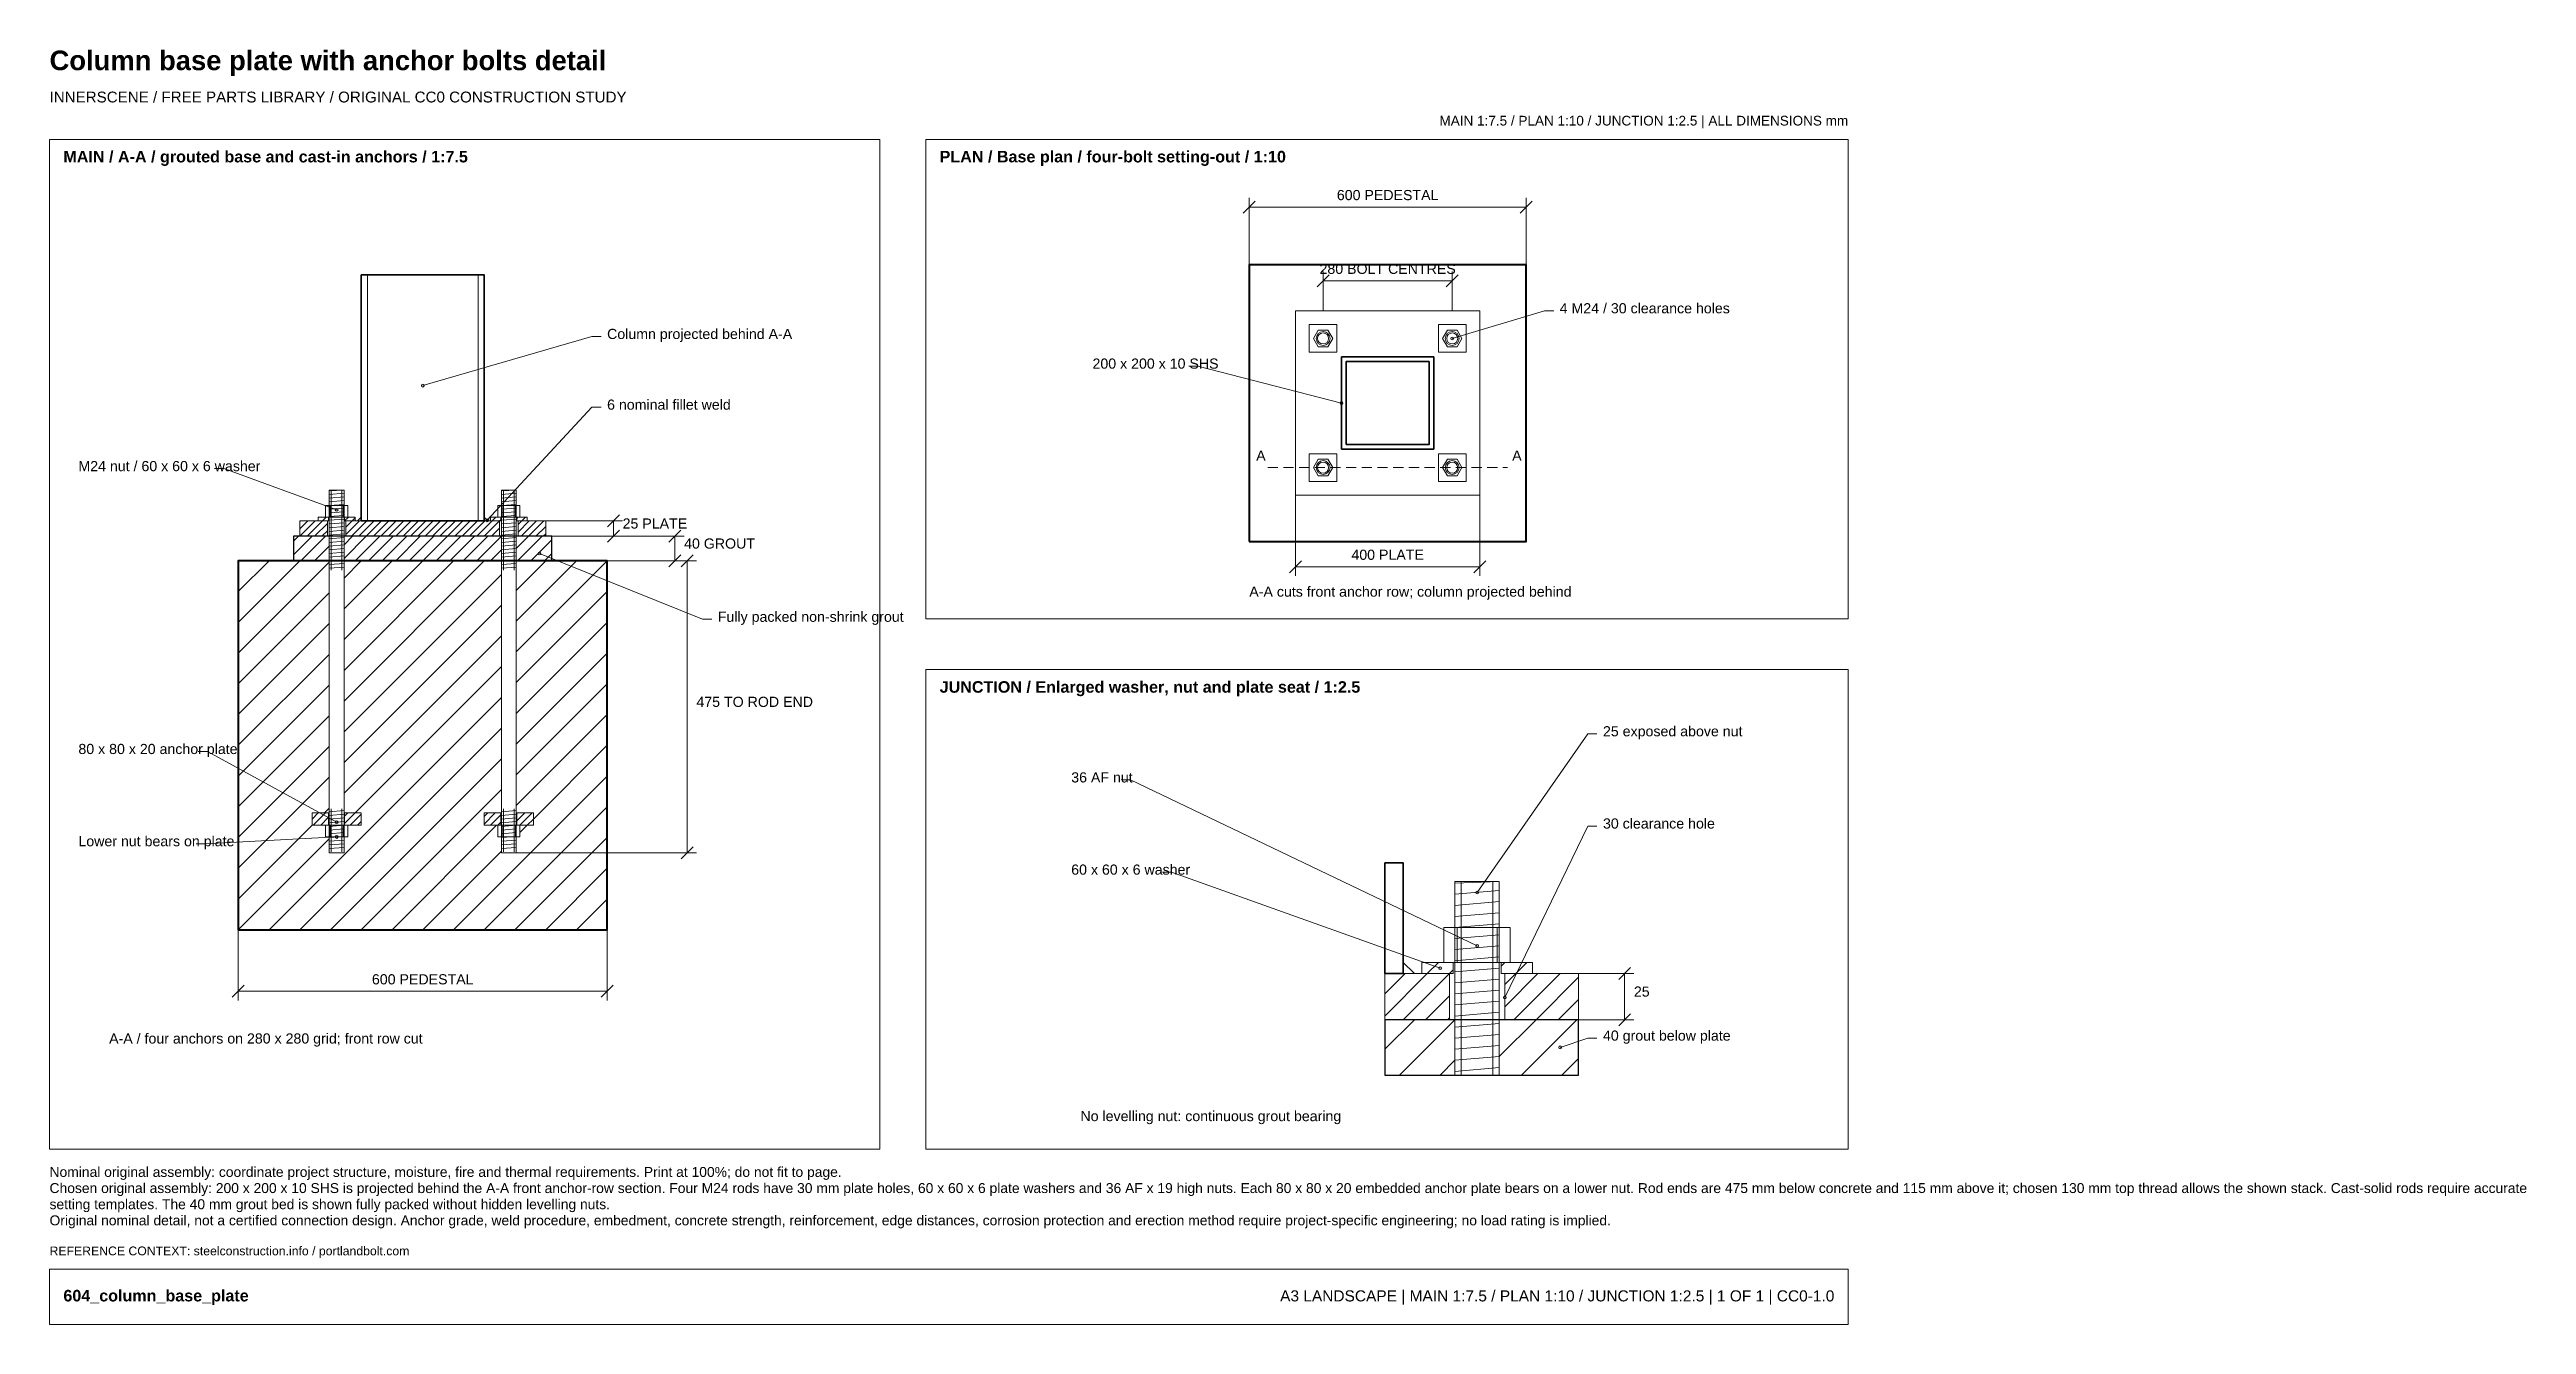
# Paper-space layout 'Layout1' of a CAD drawing. Header units: millimetres. Extents: x 15 to 552, y 10 to 286.
import ezdxf
from ezdxf.enums import TextEntityAlignment as Align

# ---------------------------------------------------------------- set-up
doc = ezdxf.new("R2010")
doc.units = ezdxf.units.MM
for name, color, linetype, lineweight, true_color in [('A-ANNO-BORDER', 7, 'Continuous', 18, 0x7b919e), ('A-ANNO-DIMS', 7, 'Continuous', 15, 0x4c626f), ('A-ANNO-TEXT', 7, 'Continuous', 18, 0x233442), ('A-FIXT', 7, 'Continuous', 20, 0x4d616b), ('A-FLOR', 7, 'Continuous', 30, 0x394f5b), ('A-HATCH', 7, 'Continuous', 13, 0x8d999e), ('A-HIDDEN', 7, 'Continuous', 13, 0x778992), ('A-STRC', 7, 'Continuous', 40, 0x263746), ('A-WALL', 7, 'Continuous', 35, 0x233442)]:
    doc.layers.add(name, color=color, linetype=linetype, lineweight=lineweight, true_color=true_color)
doc.styles.add('SECTION_BOLD', font='arialbd.ttf')
doc.styles.add('SECTION_REGULAR', font='arial.ttf')

psp = doc.layouts.get("Layout1")

# ---------------------------------------------------------------- linework, layer by layer
at = {"layer": 'A-ANNO-BORDER'}
for points in [[(15, 48), (195, 48), (195, 267), (15, 267)], [(205, 163), (405, 163), (405, 267), (205, 267)], [(205, 48), (405, 48), (405, 152), (205, 152)], [(15, 10), (405, 10), (405, 22), (15, 22)]]:
    psp.add_lwpolyline(points, close=True, dxfattribs=at)
at = {"layer": 'A-ANNO-DIMS'}
for p, q in [((273.84, 251.02), (276.44, 253.62)), ((275.14, 239.82), (275.14, 254.32)), ((333.84, 251.02), (336.44, 253.62)), ((335.14, 239.82), (335.14, 254.32)), ((275.14, 252.32), (335.14, 252.32)), ((289.84, 235.02), (292.44, 237.62)), ((291.14, 229.82), (291.14, 238.32)), ((291.14, 236.32), (319.14, 236.32)), ((317.84, 235.02), (320.44, 237.62)), ((319.14, 229.82), (319.14, 238.32)), ((285.14, 189.82), (285.14, 172.32)), ((325.14, 189.82), (325.14, 172.32)), ((122.59, 184.25), (139.26, 184.25)), ((135.96, 182.95), (138.56, 185.55)), ((137.26, 180.92), (137.26, 184.25)), ((122.59, 180.92), (139.26, 180.92)), ((123.92, 180.92), (152.59, 180.92)), ((135.96, 179.62), (138.56, 182.22)), ((149.29, 179.62), (151.89, 182.22)), ((150.59, 175.59), (150.59, 180.92)), ((114.59, 175.59), (155.26, 175.59)), ((123.92, 175.59), (152.59, 175.59)), ((149.29, 174.29), (151.89, 176.89)), ((151.96, 174.29), (154.56, 176.89)), ((153.26, 112.25), (153.26, 175.59)), ((283.84, 173.02), (286.44, 175.62)), ((285.14, 174.32), (325.14, 174.32)), ((323.84, 173.02), (326.44, 175.62)), ((151.96, 110.95), (154.56, 113.55)), ((114.59, 112.25), (155.26, 112.25)), ((55.92, 95.59), (55.92, 80.25)), ((135.92, 95.59), (135.92, 80.25)), ((340.53, 86.09), (358.53, 86.09)), ((355.23, 84.79), (357.83, 87.39)), ((356.53, 76.09), (356.53, 86.09)), ((54.62, 80.95), (57.22, 83.55)), ((55.92, 82.25), (135.92, 82.25)), ((134.62, 80.95), (137.22, 83.55)), ((340.53, 76.09), (358.53, 76.09)), ((355.23, 74.79), (357.83, 77.39))]:
    psp.add_line(p, q, dxfattribs=at)
for points in [[(319.14, 223.82), (339.14, 229.82), (341.14, 229.82)], [(95.92, 213.59), (132.59, 224.25), (134.59, 224.25)], [(295.14, 209.82), (264.01, 217.82), (262.01, 217.82)], [(109.92, 184.39), (132.59, 208.92), (134.59, 208.92)], [(77.26, 186.65), (52.8, 195.59), (50.8, 195.59)], [(121.26, 177.19), (156.59, 162.92), (158.59, 162.92)], [(324.53, 103.69), (348.53, 138.09), (350.53, 138.09)], [(77.26, 118.92), (49.26, 134.25), (47.26, 134.25)], [(324.53, 92.09), (249.37, 128.09), (247.37, 128.09)], [(77.26, 115.72), (48.77, 114.25), (46.77, 114.25)], [(330.53, 80.89), (348.53, 118.09), (350.53, 118.09)], [(316.53, 87.29), (258.29, 108.09), (256.29, 108.09)], [(342.53, 70.09), (348.53, 72.09), (350.53, 72.09)]]:
    psp.add_lwpolyline(points, dxfattribs=at)
for centre in [(319.14, 223.82), (95.92, 213.59), (295.14, 209.82), (77.26, 186.65), (109.92, 184.39), (121.26, 177.19), (77.26, 118.92), (77.26, 115.72), (324.53, 103.69), (324.53, 92.09), (316.53, 87.29), (330.53, 80.89), (342.53, 70.09)]:
    psp.add_circle(centre, 0.3, dxfattribs=at)
at = {"layer": 'A-FIXT'}
for p, q in [((75.66, 190.79), (78.86, 190.92)), ((75.66, 189.99), (78.86, 190.25)), ((75.66, 189.19), (78.86, 189.45)), ((75.66, 188.39), (78.86, 188.65)), ((76.1, 173.59), (76.1, 190.92)), ((78.41, 173.59), (78.41, 190.92)), ((112.99, 190.79), (116.19, 190.92)), ((112.99, 189.99), (116.19, 190.25)), ((112.99, 189.19), (116.19, 189.45)), ((112.99, 188.39), (116.19, 188.65)), ((113.44, 173.59), (113.44, 190.92)), ((115.74, 173.59), (115.74, 190.92)), ((75.66, 187.59), (78.86, 187.85)), ((75.66, 186.79), (78.86, 187.05)), ((75.66, 185.99), (78.86, 186.25)), ((75.66, 185.19), (78.86, 185.45)), ((75.66, 184.39), (78.86, 184.65)), ((75.66, 183.59), (78.86, 183.85)), ((75.66, 182.79), (78.86, 183.05)), ((75.82, 185.05), (75.82, 187.59)), ((78.7, 185.05), (78.7, 187.59)), ((112.99, 187.59), (116.19, 187.85)), ((112.99, 186.79), (116.19, 187.05)), ((112.99, 185.99), (116.19, 186.25)), ((112.99, 185.19), (116.19, 185.45)), ((112.99, 184.39), (116.19, 184.65)), ((112.99, 183.59), (116.19, 183.85)), ((112.99, 182.79), (116.19, 183.05)), ((113.15, 185.05), (113.15, 187.59)), ((116.03, 185.05), (116.03, 187.59)), ((75.66, 181.99), (78.86, 182.25)), ((75.66, 181.19), (78.86, 181.45)), ((75.66, 180.39), (78.86, 180.65)), ((75.66, 179.59), (78.86, 179.85)), ((75.66, 178.79), (78.86, 179.05)), ((75.66, 177.99), (78.86, 178.25)), ((75.66, 177.19), (78.86, 177.45)), ((112.99, 181.99), (116.19, 182.25)), ((112.99, 181.19), (116.19, 181.45)), ((112.99, 180.39), (116.19, 180.65)), ((112.99, 179.59), (116.19, 179.85)), ((112.99, 178.79), (116.19, 179.05)), ((112.99, 177.99), (116.19, 178.25)), ((112.99, 177.19), (116.19, 177.45)), ((75.66, 176.39), (78.86, 176.65)), ((75.66, 175.59), (78.86, 175.85)), ((75.66, 174.79), (78.86, 175.05)), ((75.66, 173.99), (78.86, 174.25)), ((112.99, 176.39), (116.19, 176.65)), ((112.99, 175.59), (116.19, 175.85)), ((112.99, 174.79), (116.19, 175.05)), ((112.99, 173.99), (116.19, 174.25)), ((75.66, 121.19), (78.86, 121.45)), ((75.66, 120.39), (78.86, 120.65)), ((75.66, 119.59), (78.86, 119.85)), ((75.66, 118.79), (78.86, 119.05)), ((75.66, 117.99), (78.86, 118.25)), ((75.82, 115.72), (75.82, 118.25)), ((76.1, 112.52), (76.1, 121.85)), ((78.41, 112.52), (78.41, 121.85)), ((78.7, 115.72), (78.7, 118.25)), ((112.99, 121.19), (116.19, 121.45)), ((112.99, 120.39), (116.19, 120.65)), ((112.99, 119.59), (116.19, 119.85)), ((112.99, 118.79), (116.19, 119.05)), ((112.99, 117.99), (116.19, 118.25)), ((113.15, 115.72), (113.15, 118.25)), ((113.44, 112.52), (113.44, 121.85)), ((115.74, 112.52), (115.74, 121.85)), ((116.03, 115.72), (116.03, 118.25)), ((75.66, 117.19), (78.86, 117.45)), ((75.66, 116.39), (78.86, 116.65)), ((75.66, 115.59), (78.86, 115.85)), ((75.66, 114.79), (78.86, 115.05)), ((75.66, 113.99), (78.86, 114.25)), ((75.66, 113.19), (78.86, 113.45)), ((112.99, 117.19), (116.19, 117.45)), ((112.99, 116.39), (116.19, 116.65)), ((112.99, 115.59), (116.19, 115.85)), ((112.99, 114.79), (116.19, 115.05)), ((112.99, 113.99), (116.19, 114.25)), ((112.99, 113.19), (116.19, 113.45)), ((319.73, 105.69), (329.33, 106.09)), ((319.73, 103.29), (329.33, 104.09)), ((321.07, 64.09), (321.07, 106.09)), ((327.98, 64.09), (327.98, 106.09)), ((319.73, 100.89), (329.33, 101.69)), ((319.73, 98.49), (329.33, 99.29)), ((319.73, 96.09), (329.33, 96.89)), ((319.73, 93.69), (329.33, 94.49)), ((319.73, 91.29), (329.33, 92.09)), ((320.21, 88.49), (320.21, 96.09)), ((328.85, 88.49), (328.85, 96.09)), ((319.73, 88.89), (329.33, 89.69)), ((319.73, 86.49), (329.33, 87.29)), ((319.73, 84.09), (329.33, 84.89)), ((319.73, 81.69), (329.33, 82.49)), ((319.73, 79.29), (329.33, 80.09)), ((319.73, 76.89), (329.33, 77.69)), ((319.73, 74.49), (329.33, 75.29)), ((319.73, 72.09), (329.33, 72.89)), ((319.73, 69.69), (329.33, 70.49)), ((319.73, 67.29), (329.33, 68.09)), ((319.73, 64.89), (329.33, 65.69))]:
    psp.add_line(p, q, dxfattribs=at)
for points in [[(285.14, 189.82), (325.14, 189.82), (325.14, 229.82), (285.14, 229.82)], [(288.14, 220.82), (294.14, 220.82), (294.14, 226.82), (288.14, 226.82)], [(293.22, 223.82), (292.18, 225.62), (290.1, 225.62), (289.06, 223.82), (290.1, 222.02), (292.18, 222.02)], [(316.14, 220.82), (322.14, 220.82), (322.14, 226.82), (316.14, 226.82)], [(321.22, 223.82), (320.18, 225.62), (318.1, 225.62), (317.06, 223.82), (318.1, 222.02), (320.18, 222.02)], [(288.14, 192.82), (294.14, 192.82), (294.14, 198.82), (288.14, 198.82)], [(316.14, 192.82), (322.14, 192.82), (322.14, 198.82), (316.14, 198.82)], [(293.22, 195.82), (292.18, 197.62), (290.1, 197.62), (289.06, 195.82), (290.1, 194.02), (292.18, 194.02)], [(321.22, 195.82), (320.18, 197.62), (318.1, 197.62), (317.06, 195.82), (318.1, 194.02), (320.18, 194.02)], [(75.66, 112.25), (78.86, 112.25), (78.86, 190.92), (75.66, 190.92)], [(112.99, 112.25), (116.19, 112.25), (116.19, 190.92), (112.99, 190.92)], [(69.26, 180.92), (75.26, 180.92), (75.26, 184.25), (69.26, 184.25)], [(73.26, 184.25), (75.52, 184.25), (75.52, 185.05), (73.26, 185.05)], [(74.86, 185.05), (79.66, 185.05), (79.66, 187.59), (74.86, 187.59)], [(78.99, 184.25), (81.26, 184.25), (81.26, 185.05), (78.99, 185.05)], [(79.26, 180.92), (112.59, 180.92), (112.59, 184.25), (79.26, 184.25)], [(81.79, 184.25), (82.59, 184.25), (82.59, 185.05)], [(109.26, 184.25), (110.06, 184.25), (109.26, 185.05)], [(110.59, 184.25), (112.86, 184.25), (112.86, 185.05), (110.59, 185.05)], [(112.19, 185.05), (116.99, 185.05), (116.99, 187.59), (112.19, 187.59)], [(116.32, 184.25), (118.59, 184.25), (118.59, 185.05), (116.32, 185.05)], [(116.59, 180.92), (122.59, 180.92), (122.59, 184.25), (116.59, 184.25)], [(71.92, 118.25), (75.52, 118.25), (75.52, 120.92), (71.92, 120.92)], [(74.86, 115.72), (79.66, 115.72), (79.66, 118.25), (74.86, 118.25)], [(78.99, 118.25), (82.59, 118.25), (82.59, 120.92), (78.99, 120.92)], [(109.26, 118.25), (112.86, 118.25), (112.86, 120.92), (109.26, 120.92)], [(112.19, 115.72), (116.99, 115.72), (116.99, 118.25), (112.19, 118.25)], [(116.32, 118.25), (119.92, 118.25), (119.92, 120.92), (116.32, 120.92)], [(329.33, 64.09), (329.33, 106.09), (319.73, 106.09), (319.73, 64.09)], [(317.33, 88.49), (331.73, 88.49), (331.73, 96.09), (317.33, 96.09)], [(304.53, 76.09), (318.53, 76.09), (318.53, 86.09), (304.53, 86.09)], [(308.53, 86.09), (310.93, 86.09), (308.53, 88.49)], [(312.53, 86.09), (319.33, 86.09), (319.33, 88.49), (312.53, 88.49)], [(329.73, 86.09), (336.53, 86.09), (336.53, 88.49), (329.73, 88.49)], [(330.53, 76.09), (346.53, 76.09), (346.53, 86.09), (330.53, 86.09)]]:
    psp.add_lwpolyline(points, close=True, dxfattribs=at)
for centre in [(291.14, 223.82), (319.14, 223.82), (291.14, 195.82), (319.14, 195.82)]:
    psp.add_circle(centre, 1.2, dxfattribs=at)
at = {"layer": 'A-FLOR'}
for points in [[(67.92, 175.59), (123.92, 175.59), (123.92, 180.92), (67.92, 180.92)], [(346.53, 64.09), (346.53, 76.09), (304.53, 76.09), (304.53, 64.09)]]:
    psp.add_lwpolyline(points, close=True, dxfattribs=at)
at = {"layer": 'A-HATCH'}
for p, q in [((304.53, 76.89), (313.73, 86.09)), ((304.53, 81.69), (308.93, 86.09)), ((308.53, 76.09), (318.53, 86.09)), ((313.73, 86.09), (316.13, 88.49)), ((318.53, 86.09), (319.33, 86.89)), ((329.73, 87.69), (330.53, 88.49)), ((330.53, 78.89), (337.73, 86.09)), ((330.53, 83.69), (332.93, 86.09)), ((332.53, 76.09), (342.53, 86.09)), ((332.93, 86.09), (335.33, 88.49)), ((313.33, 76.09), (318.53, 81.29)), ((337.33, 76.09), (346.53, 85.29)), ((304.53, 69.69), (310.93, 76.09)), ((307.73, 64.09), (319.73, 76.09)), ((318.13, 76.09), (318.53, 76.49)), ((329.33, 68.09), (337.33, 76.09)), ((334.13, 64.09), (346.13, 76.09)), ((342.13, 76.09), (346.53, 80.49)), ((316.53, 64.09), (319.73, 67.29)), ((342.93, 64.09), (346.53, 67.69))]:
    psp.add_line(p, q, dxfattribs=at)
for points in [[(69.26, 180.92), (72.59, 184.25)], [(69.26, 182.52), (70.99, 184.25)], [(69.26, 184.12), (69.39, 184.25)], [(70.86, 180.92), (74.19, 184.25)], [(72.46, 180.92), (75.26, 183.72)], [(73.26, 184.92), (73.39, 185.05)], [(74.19, 184.25), (74.99, 185.05)], [(78.99, 184.25), (79.79, 185.05)], [(79.26, 181.32), (82.19, 184.25)], [(79.26, 182.92), (80.59, 184.25)], [(80.46, 180.92), (83.79, 184.25)], [(80.59, 184.25), (81.26, 184.92)], [(82.06, 180.92), (85.39, 184.25)], [(83.66, 180.92), (86.99, 184.25)], [(85.26, 180.92), (88.59, 184.25)], [(86.86, 180.92), (90.19, 184.25)], [(88.46, 180.92), (91.79, 184.25)], [(90.06, 180.92), (93.39, 184.25)], [(91.66, 180.92), (94.99, 184.25)], [(93.26, 180.92), (96.59, 184.25)], [(94.86, 180.92), (98.19, 184.25)], [(96.46, 180.92), (99.79, 184.25)], [(98.06, 180.92), (101.39, 184.25)], [(99.66, 180.92), (102.99, 184.25)], [(101.26, 180.92), (104.59, 184.25)], [(102.86, 180.92), (106.19, 184.25)], [(104.46, 180.92), (107.79, 184.25)], [(106.06, 180.92), (109.39, 184.25)], [(107.66, 180.92), (110.99, 184.25)], [(109.26, 180.92), (112.59, 184.25)], [(110.86, 180.92), (112.59, 182.65)], [(110.99, 184.25), (111.79, 185.05)], [(112.59, 184.25), (112.86, 184.52)], [(116.32, 184.79), (116.59, 185.05)], [(116.59, 181.85), (118.99, 184.25)], [(116.59, 183.45), (117.39, 184.25)], [(117.26, 180.92), (120.59, 184.25)], [(117.39, 184.25), (118.19, 185.05)], [(118.86, 180.92), (122.19, 184.25)], [(120.46, 180.92), (122.59, 183.05)], [(67.92, 176.92), (71.92, 180.92)], [(67.92, 179.85), (68.99, 180.92)], [(69.52, 175.59), (74.86, 180.92)], [(72.46, 175.59), (75.66, 178.79)], [(74.06, 180.92), (75.26, 182.12)], [(78.86, 176.12), (83.66, 180.92)], [(78.86, 179.05), (80.72, 180.92)], [(81.26, 175.59), (86.59, 180.92)], [(84.19, 175.59), (89.52, 180.92)], [(87.12, 175.59), (92.46, 180.92)], [(90.06, 175.59), (95.39, 180.92)], [(92.99, 175.59), (98.32, 180.92)], [(95.92, 175.59), (101.26, 180.92)], [(98.86, 175.59), (104.19, 180.92)], [(101.79, 175.59), (107.12, 180.92)], [(104.72, 175.59), (110.06, 180.92)], [(107.66, 175.59), (112.99, 180.92)], [(110.59, 175.59), (112.99, 177.99)], [(112.46, 180.92), (112.59, 181.05)], [(116.19, 178.25), (118.86, 180.92)], [(116.46, 175.59), (121.79, 180.92)], [(119.39, 175.59), (123.92, 180.12)], [(122.06, 180.92), (122.59, 181.45)], [(55.92, 162.25), (69.26, 175.59)], [(55.92, 168.92), (62.59, 175.59)], [(55.92, 155.59), (75.66, 175.32)], [(75.39, 175.59), (75.66, 175.85)], [(78.86, 145.19), (109.26, 175.59)], [(78.86, 151.85), (102.59, 175.59)], [(78.86, 158.52), (95.92, 175.59)], [(78.86, 165.19), (89.26, 175.59)], [(78.86, 171.85), (82.59, 175.59)], [(78.86, 138.52), (112.99, 172.65)], [(116.19, 155.85), (135.92, 175.59)], [(116.19, 162.52), (129.26, 175.59)], [(116.19, 169.19), (122.59, 175.59)], [(122.32, 175.59), (123.92, 177.19)], [(55.92, 148.92), (75.66, 168.65)], [(116.19, 149.19), (135.92, 168.92)], [(55.92, 142.25), (75.66, 161.99)], [(78.86, 131.85), (112.99, 165.99)], [(116.19, 142.52), (135.92, 162.25)], [(78.86, 125.19), (112.99, 159.32)], [(55.92, 135.59), (75.66, 155.32)], [(81.26, 120.92), (112.99, 152.65)], [(116.19, 135.85), (135.92, 155.59)], [(55.92, 128.92), (75.66, 148.65)], [(62.59, 95.59), (112.99, 145.99)], [(116.19, 129.19), (135.92, 148.92)], [(55.92, 122.25), (75.66, 141.99)], [(116.19, 122.52), (135.92, 142.25)], [(55.92, 115.59), (75.66, 135.32)], [(69.26, 95.59), (112.99, 139.32)], [(119.92, 119.59), (135.92, 135.59)], [(75.92, 95.59), (112.99, 132.65)], [(102.59, 95.59), (135.92, 128.92)], [(55.92, 108.92), (75.66, 128.65)], [(82.59, 95.59), (112.99, 125.99)], [(55.92, 102.25), (71.92, 118.25)], [(71.92, 119.59), (73.26, 120.92)], [(72.19, 118.25), (74.86, 120.92)], [(73.79, 118.25), (75.52, 119.99)], [(74.59, 120.92), (75.66, 121.99)], [(75.39, 118.25), (75.52, 118.39)], [(78.99, 118.65), (81.26, 120.92)], [(78.99, 120.25), (79.66, 120.92)], [(80.19, 118.25), (82.59, 120.65)], [(81.79, 118.25), (82.59, 119.05)], [(89.26, 95.59), (111.92, 118.25)], [(109.26, 95.59), (135.92, 122.25)], [(109.26, 118.52), (111.66, 120.92)], [(109.26, 120.12), (110.06, 120.92)], [(110.59, 118.25), (112.86, 120.52)], [(112.19, 118.25), (112.86, 118.92)], [(116.32, 119.19), (118.06, 120.92)], [(116.32, 120.79), (116.46, 120.92)], [(116.99, 118.25), (119.66, 120.92)], [(116.99, 116.65), (118.59, 118.25)], [(118.59, 118.25), (119.92, 119.59)], [(55.92, 95.59), (75.66, 115.32)], [(115.92, 95.59), (135.92, 115.59)], [(95.92, 95.59), (112.99, 112.65)], [(122.59, 95.59), (135.92, 108.92)], [(129.26, 95.59), (135.92, 102.25)]]:
    psp.add_lwpolyline(points, dxfattribs=at)
at = {"layer": 'A-HIDDEN'}
for p, q in [((83.92, 184.25), (83.92, 237.59)), ((107.92, 184.25), (107.92, 237.59)), ((279.14, 195.82), (281.34, 195.82)), ((282.54, 195.82), (284.74, 195.82)), ((285.94, 195.82), (288.14, 195.82)), ((289.34, 195.82), (291.54, 195.82)), ((292.74, 195.82), (294.94, 195.82)), ((296.14, 195.82), (298.34, 195.82)), ((299.54, 195.82), (301.74, 195.82)), ((302.94, 195.82), (305.14, 195.82)), ((306.34, 195.82), (308.54, 195.82)), ((309.74, 195.82), (311.94, 195.82)), ((313.14, 195.82), (315.34, 195.82)), ((316.54, 195.82), (318.74, 195.82)), ((319.94, 195.82), (322.14, 195.82)), ((323.34, 195.82), (325.54, 195.82)), ((326.74, 195.82), (328.94, 195.82)), ((330.14, 195.82), (331.14, 195.82)), ((304.53, 86.09), (304.53, 110.09))]:
    psp.add_line(p, q, dxfattribs=at)
for centre in [(291.14, 223.82), (319.14, 223.82), (291.14, 195.82), (319.14, 195.82)]:
    psp.add_circle(centre, 1.5, dxfattribs=at)
at = {"layer": 'A-STRC'}
for points in [[(275.14, 179.82), (335.14, 179.82), (335.14, 239.82), (275.14, 239.82)], [(55.92, 95.59), (135.92, 95.59), (135.92, 175.59), (55.92, 175.59)]]:
    psp.add_lwpolyline(points, close=True, dxfattribs=at)
at = {"layer": 'A-WALL'}
for points in [[(82.59, 184.25), (109.26, 184.25), (109.26, 237.59), (82.59, 237.59)], [(295.14, 199.82), (315.14, 199.82), (315.14, 219.82), (295.14, 219.82)], [(296.14, 200.82), (314.14, 200.82), (314.14, 218.82), (296.14, 218.82)], [(304.53, 86.09), (308.53, 86.09), (308.53, 110.09), (304.53, 110.09)]]:
    psp.add_lwpolyline(points, close=True, dxfattribs=at)

# ---------------------------------------------------------------- texts
at = {"layer": 'A-ANNO-DIMS', "style": 'SECTION_REGULAR'}
for s, p in [('600 PEDESTAL', (305.14, 253.82)), ('280 BOLT CENTRES', (305.14, 237.82)), ('400 PLATE', (305.14, 175.82)), ('600 PEDESTAL', (95.92, 83.75))]:
    psp.add_text(s, height=2.2, dxfattribs=at).set_placement(p, align=Align.CENTER)
for s, p in [('25 PLATE', (139.26, 182.59)), ('40 GROUT', (152.59, 178.25)), ('475 TO ROD END', (155.26, 143.92)), ('25', (358.53, 81.09))]:
    psp.add_text(s, height=2.2, dxfattribs=at).set_placement(p)
at = {"layer": 'A-ANNO-TEXT'}
for s, height, style, p in [('Column base plate with anchor bolts detail', 4.25, 'SECTION_BOLD', (15, 282)), ('INNERSCENE / FREE PARTS LIBRARY / ORIGINAL CC0 CONSTRUCTION STUDY', 2.35, 'SECTION_REGULAR', (15, 275)), ('MAIN / A-A / grouted base and cast-in anchors / 1:7.5', 2.5, 'SECTION_BOLD', (18, 262)), ('PLAN / Base plan / four-bolt setting-out / 1:10', 2.5, 'SECTION_BOLD', (208, 262)), ('4 M24 / 30 clearance holes', 2.2, 'SECTION_REGULAR', (342.44, 229.27)), ('Column projected behind A-A', 2.2, 'SECTION_REGULAR', (135.89, 223.7)), ('200 x 200 x 10 SHS', 2.2, 'SECTION_REGULAR', (241.14, 217.27)), ('6 nominal fillet weld', 2.2, 'SECTION_REGULAR', (135.89, 208.37)), ('A', 2.2, 'SECTION_REGULAR', (276.64, 197.32)), ('A', 2.2, 'SECTION_REGULAR', (332.14, 197.32)), ('M24 nut / 60 x 60 x 6 washer', 2.2, 'SECTION_REGULAR', (21.26, 195.04)), ('A-A cuts front anchor row; column projected behind', 2.2, 'SECTION_REGULAR', (275.14, 167.82)), ('Fully packed non-shrink grout', 2.2, 'SECTION_REGULAR', (159.89, 162.37)), ('JUNCTION / Enlarged washer, nut and plate seat / 1:2.5', 2.5, 'SECTION_BOLD', (208, 147)), ('25 exposed above nut', 2.2, 'SECTION_REGULAR', (351.83, 137.54)), ('80 x 80 x 20 anchor plate', 2.2, 'SECTION_REGULAR', (21.26, 133.7)), ('36 AF nut', 2.2, 'SECTION_REGULAR', (236.53, 127.54)), ('30 clearance hole', 2.2, 'SECTION_REGULAR', (351.83, 117.54)), ('Lower nut bears on plate', 2.2, 'SECTION_REGULAR', (21.26, 113.7)), ('60 x 60 x 6 washer', 2.2, 'SECTION_REGULAR', (236.53, 107.54)), ('A-A / four anchors on 280 x 280 grid; front row cut', 2.2, 'SECTION_REGULAR', (27.92, 70.92)), ('40 grout below plate', 2.2, 'SECTION_REGULAR', (351.83, 71.54)), ('No levelling nut: continuous grout bearing', 2.2, 'SECTION_REGULAR', (238.53, 54.09)), ('Nominal original assembly: coordinate project structure, moisture, fire and thermal requirements. Print at 100%; do not fit to page.', 2.15, 'SECTION_REGULAR', (15, 42)), ('Chosen original assembly: 200 x 200 x 10 SHS is projected behind the A-A front anchor-row section. Four M24 rods have 30 mm plate holes, 60 x 60 x 6 plate washers and 36 AF x 19 high nuts. Each 80 x 80 x 20 embedded anchor plate bears on a lower nut. Rod ends are 475 mm below concrete and 115 mm above it; chosen 130 mm top thread allows the shown stack. Cast-solid rods require accurate', 2.15, 'SECTION_REGULAR', (15, 38.5)), ('setting templates. The 40 mm grout bed is shown fully packed without hidden levelling nuts.', 2.15, 'SECTION_REGULAR', (15, 35)), ('Original nominal detail, not a certified connection design. Anchor grade, weld procedure, embedment, concrete strength, reinforcement, edge distances, corrosion protection and erection method require project-specific engineering; no load rating is implied.', 2.15, 'SECTION_REGULAR', (15, 31.5)), ('REFERENCE CONTEXT: steelconstruction.info / portlandbolt.com', 1.9, 'SECTION_REGULAR', (15, 25)), ('604_column_base_plate', 2.5, 'SECTION_BOLD', (18, 15))]:
    psp.add_text(s, height=height, dxfattribs=dict(at, style=style)).set_placement(p)
at = {"layer": 'A-ANNO-TEXT', "style": 'SECTION_REGULAR'}
for s, height, p in [('MAIN 1:7.5 / PLAN 1:10 / JUNCTION 1:2.5 | ALL DIMENSIONS mm', 2.1, (405, 270)), ('A3 LANDSCAPE | MAIN 1:7.5 / PLAN 1:10 / JUNCTION 1:2.5 | 1 OF 1 | CC0-1.0', 2.4, (402, 15))]:
    psp.add_text(s, height=height, dxfattribs=at).set_placement(p, align=Align.RIGHT)

doc.saveas('drawing.dxf')
